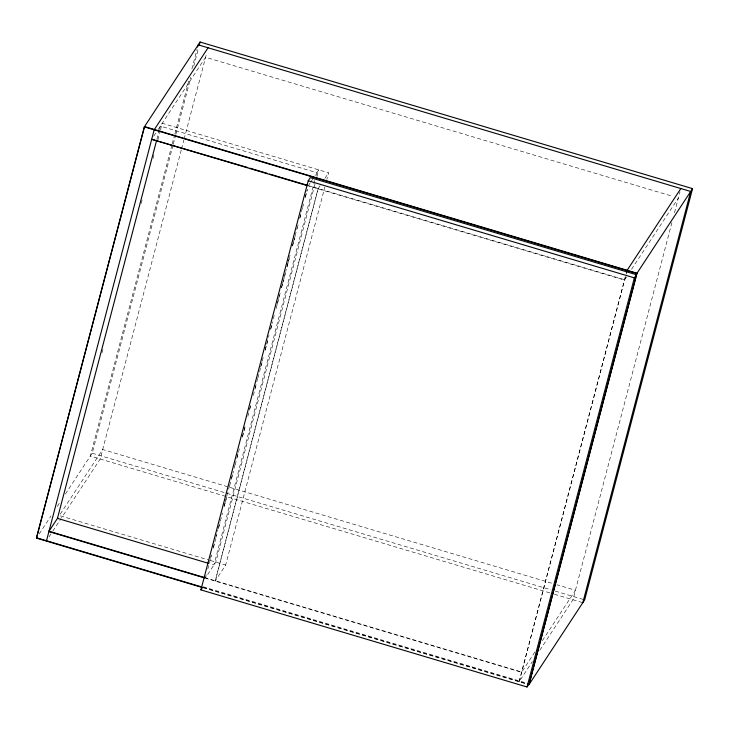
<?xml version="1.0" encoding="UTF-8"?>
<svg xmlns="http://www.w3.org/2000/svg" width="729" height="729" viewBox="0 0 729 729"><rect width="100%" height="100%" fill="white"/><g stroke="black" fill="none" stroke-linecap="round" stroke-linejoin="round"><path stroke-width="0.55" stroke-dasharray="3.65 2.73" d="M156.908 139.294L159.214 130.5M159.505 129.407L160.362 126.108L316.86 172.7L315.994 175.999M101.978 352.909L103.135 348.517M141.18 203.482L142.337 199.09M152.999 158.439L154.156 154.038M157.901 139.758L160.207 130.965M160.498 129.871L162.221 123.274L328.569 172.8L326.838 179.398M171.971 144.898L90.341 456.072L550.122 592.969M172.263 143.804L174.568 135.002M174.86 133.908L188.993 80.026M191.882 69.036L197.067 49.244M65.373 494.089L92.2 453.238L172.964 145.372M173.256 144.269L175.561 135.476M175.853 134.373L190.852 77.201M193.732 66.202L198.352 48.615M181.248 150.028L100.192 459.006L61.491 517.927M181.53 148.935L183.845 140.132M184.127 139.039L206.635 53.272M205.286 578.152L206.152 574.853M210.471 558.378L211.629 553.976M213.351 547.388L214.508 542.996M215.948 537.501L217.971 529.81M218.253 528.707L219.985 522.119M224.031 506.464L224.897 503.165M225.17 502.336L227.193 494.645M228.633 489.15L229.79 484.758M231.512 478.169L232.669 473.768M234.109 468.282L235.267 463.881M236.989 457.293L238.146 452.891M242.465 436.416L245.354 425.426M249.673 408.942L250.831 404.549M255.15 388.074L258.03 377.084M260.627 367.197L263.506 356.208M265.238 349.61L268.983 335.331M270.714 328.743L271.871 324.341M273.311 318.846L274.469 314.454M277.056 304.567L279.945 293.577M281.449 287.6L282.314 284.301M282.533 283.69L286.278 269.411M286.925 266.705L287.791 263.406M288.01 262.814L290.033 255.123M292.411 245.81L293.277 242.511M293.486 241.937L297.232 227.658M299.829 217.771L302.708 206.781M305.305 196.894L307.328 189.203M207.801 569.048L211.255 555.862M213.278 548.172L216.732 534.986M218.755 527.295L222.5 513.016M224.231 506.418L227.977 492.139M229.708 485.541L233.453 471.262M235.185 464.665L239.504 448.189M242.383 437.2L244.98 427.312M247.86 416.323L251.031 404.24M253.337 395.446L256.508 383.363M257.948 377.868L261.984 362.486M265.156 350.403L267.461 341.609M270.632 329.526L272.655 321.835M276.109 308.649L280.146 293.268M281.585 287.773L285.622 272.391M287.062 266.896L290.233 254.813M292.539 246.019L295.71 233.936M297.15 228.441L298.307 224.04M299.747 218.554L301.186 213.059M302.626 207.565L303.783 203.172M305.223 197.677L307.246 189.987M314.846 180.391L213.952 564.948L209.606 563.654M314.974 184.155L215.811 562.123L205.487 577.833L521.764 672.001M316.987 176.464L318.719 169.875L315.074 175.416M215.337 580.767L318.245 188.519M320.067 185.749L318.035 188.838L215.137 581.086L225.662 565.057L324.824 187.089M625.291 276.902L519.066 681.806L532.38 661.54M519.276 681.497L626.867 271.361M671.901 222.618L572.958 599.767L539.25 651.079M674.498 212.722L679.975 191.836M153.773 136.141L157.519 130.445M158.138 129.489L205.587 57.263L672.903 196.402M39.156 534.002L51.012 515.941M57.254 506.436L60.379 501.689M60.234 514.136L102.68 449.511L229.043 487.136M49.007 536.927L52.123 532.179M52.752 531.231L60.862 518.875M308.394 185.585L310.217 182.815M310.827 181.895L312.65 179.115M324.924 178.35L328.569 172.8M626.539 276.902L624.461 280.073L308.558 186.013M631.533 269.302L678.353 198.024M534.876 652.045L521.563 672.32L205.651 578.261M542.367 640.645L575.445 590.271L556.929 584.758M308.768 185.695L624.671 279.754M230.127 487.464L552.573 583.464M92.2 453.238L550.887 589.816M555.252 591.11L584.667 599.867M554.441 594.253L582.808 602.701M60.407 515.85L209.296 560.182M210.38 560.501L225.662 565.057M202.972 586.745L529.09 683.848M203.373 587.437L529.126 684.422M203.163 587.747L528.917 684.741"/><path stroke-width="1.09" d="M202.07 587.428L36.45 538.111L144.333 126.882L200.083 42.018L692.55 188.638L584.667 599.867L528.917 684.741L636.8 273.512L692.55 188.638M36.45 538.111L144.542 126.573L637.009 273.202L529.126 684.422M156.617 140.387L57.463 518.355L208.521 563.335M197.65 47.039L198.224 44.843L690.691 191.472L582.808 602.701M199.217 45.316L200.083 42.018M200.903 589.889L308.23 180.765L310.299 177.621L636.426 274.724L634.358 277.867L527.031 686.982L200.903 589.889L202.452 587.528M626.375 272.783L626.949 270.577L680.84 188.538M208.075 47.777L154.183 129.817L46.51 540.736M57.737 517.936L48.788 531.559L204.567 577.933M527.031 686.982L529.09 683.848M144.333 126.882L636.8 273.512M308.23 180.765L634.358 277.867M247.76 167.533L151.696 139.312L307.465 185.685M249.938 168.18L267.37 173.374M269.548 174.021L307.674 185.376M48.998 531.241L204.767 577.623M36.66 537.802L201.195 586.79"/></g></svg>
